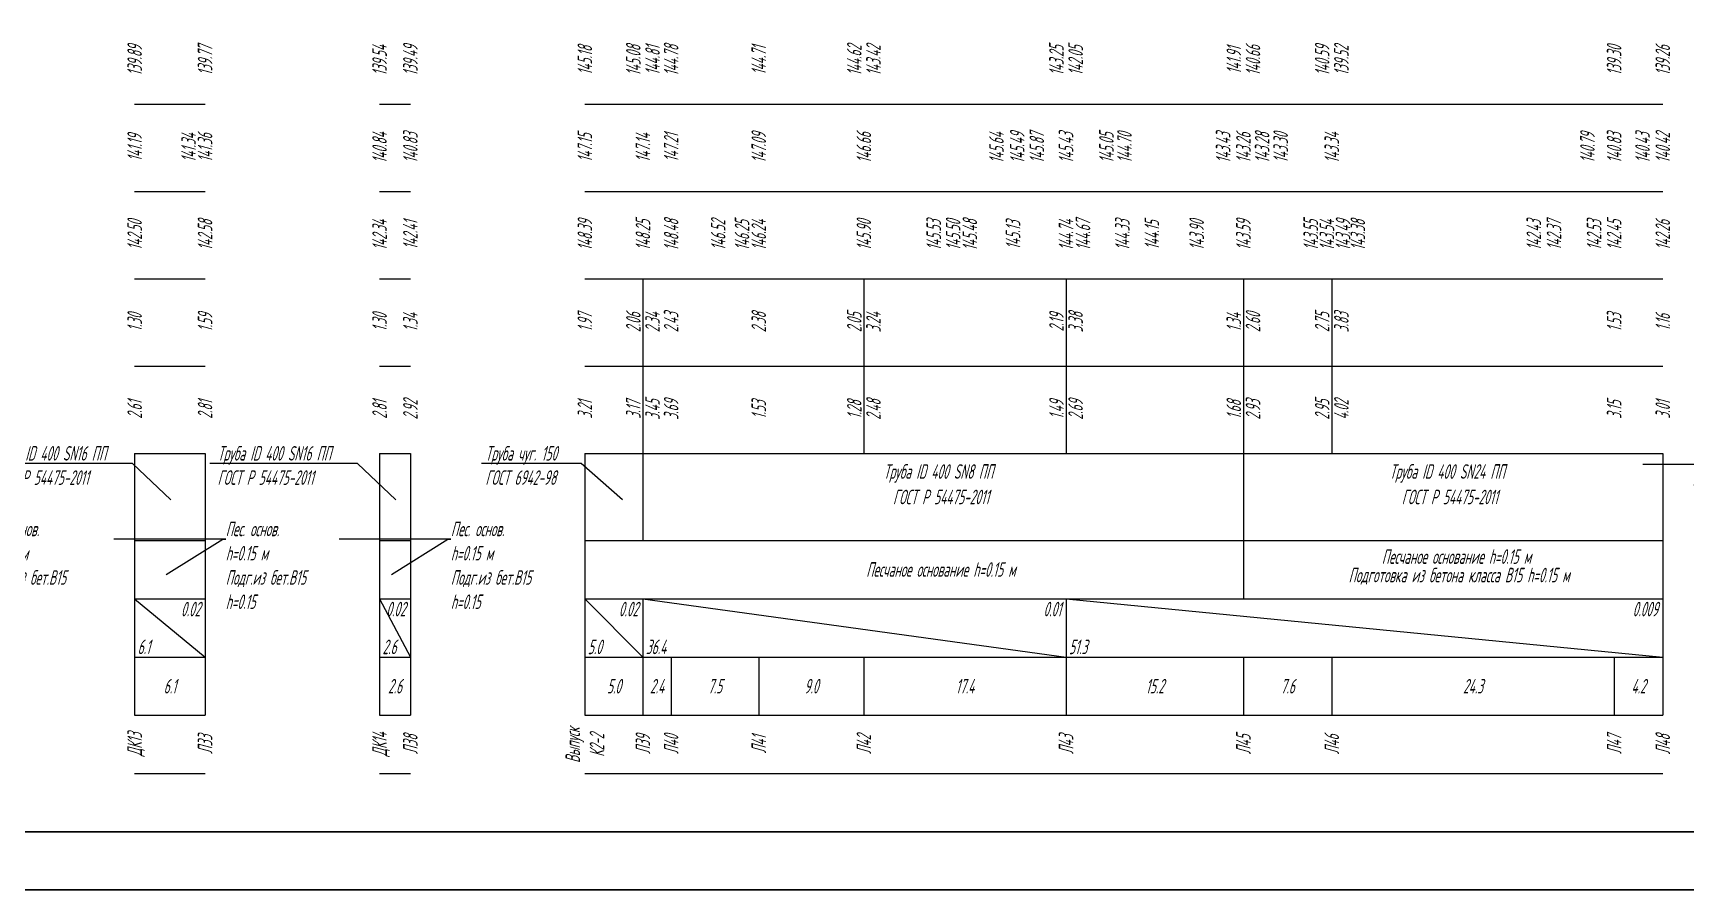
# Model space of a CAD drawing. Header units: metres. Extents: x -30 to 2050, y -671 to -251.
# Drawn here: x 696.4 to 980.5, y -670.5 to -523.4 of the extents above; entities that cross this region are included whole.
import ezdxf
from ezdxf import colors
from ezdxf.entities.mleader import LeaderData, LeaderLine
from ezdxf.enums import TextEntityAlignment as Align
from ezdxf.math import Vec2, Vec3

# ---------------------------------------------------------------- set-up
doc = ezdxf.new("R2010")
doc.units = ezdxf.units.M
doc.header["$LTSCALE"] = 0.2
doc.layers.add('МГТ_ИГ_Вспомогательный', color=220, linetype='Continuous', lineweight=30)
doc.layers.add('Таблица', color=7, linetype='Continuous')
doc.styles.add('SPDS', font='SPDS', dxfattribs={"width": 0.7, "oblique": 15, "height": 2.5})
doc.styles.get("Standard").update_dxf_attribs({"font": 'SPDS.shx', "width": 0.7, "oblique": 15, "height": 3})

# ---------------------------------------------------------------- blocks, each defined once
blk = doc.blocks.new('_None')

msp = doc.modelspace()

# ---------------------------------------------------------------- linework, layer by layer
at = {"layer": 'МГТ_ИГ_Вспомогательный', "color": 0}
for points in [[(-30, -250.55), (2050, -250.55), (2050, -670.55), (-30, -670.55)], [(2045, -660.55), (-10, -660.55), (-10, -255.55), (2045, -255.55)]]:
    msp.add_lwpolyline(points, close=True, dxfattribs=at)
at = {"layer": 'Таблица'}
for p, q in [((713.84, -535.55), (725.94, -535.55)), ((755.94, -535.55), (761.23, -535.55)), ((791.23, -535.55), (976.52, -535.55)), ((713.84, -550.55), (725.94, -550.55)), ((755.94, -550.55), (761.23, -550.55)), ((791.23, -550.55), (976.52, -550.55)), ((713.84, -565.55), (725.94, -565.55)), ((755.94, -565.55), (761.23, -565.55)), ((791.23, -565.55), (976.52, -565.55)), ((801.21, -565.55), (801.21, -580.55)), ((839.19, -565.55), (839.19, -580.55)), ((873.94, -565.55), (873.94, -580.55)), ((904.43, -565.55), (904.43, -580.55)), ((919.62, -565.55), (919.62, -580.55)), ((713.84, -580.55), (725.94, -580.55)), ((755.94, -580.55), (761.23, -580.55)), ((791.23, -580.55), (976.52, -580.55)), ((801.21, -580.55), (801.21, -595.55)), ((839.19, -580.55), (839.19, -595.55)), ((873.94, -580.55), (873.94, -595.55)), ((904.43, -580.55), (904.43, -595.55)), ((919.62, -580.55), (919.62, -595.55)), ((713.84, -595.55), (725.94, -595.55)), ((713.84, -595.55), (713.84, -610.55)), ((725.94, -595.55), (725.94, -610.55)), ((755.94, -595.55), (761.23, -595.55)), ((755.94, -595.55), (755.94, -610.55)), ((761.23, -595.55), (761.23, -610.55)), ((791.23, -595.55), (976.52, -595.55)), ((791.23, -595.55), (791.23, -610.55)), ((801.21, -595.55), (801.21, -610.55)), ((904.43, -595.55), (904.43, -620.55)), ((976.52, -595.55), (976.52, -610.55)), ((713.84, -610.55), (713.84, -620.55)), ((713.84, -610.55), (725.94, -610.55)), ((725.94, -610.55), (725.94, -620.55)), ((755.94, -610.55), (755.94, -620.55)), ((755.94, -610.55), (761.23, -610.55)), ((761.23, -610.55), (761.23, -620.55)), ((791.23, -610.55), (791.23, -620.55)), ((791.23, -610.55), (976.52, -610.55)), ((976.52, -610.55), (976.52, -620.55)), ((713.84, -620.55), (713.84, -630.55)), ((713.84, -620.55), (725.94, -630.55)), ((713.84, -620.55), (725.94, -620.55)), ((725.94, -620.55), (725.94, -630.55)), ((755.94, -620.55), (755.94, -630.55)), ((755.94, -620.55), (761.23, -630.55)), ((755.94, -620.55), (761.23, -620.55)), ((761.23, -620.55), (761.23, -630.55)), ((791.23, -620.55), (791.23, -630.55)), ((791.23, -620.55), (801.21, -630.55)), ((791.23, -620.55), (976.52, -620.55)), ((801.21, -620.55), (801.21, -630.55)), ((801.21, -620.55), (873.94, -630.55)), ((873.94, -620.55), (873.94, -630.55)), ((873.94, -620.55), (976.52, -630.55)), ((976.52, -620.55), (976.52, -630.55)), ((713.84, -630.55), (713.84, -640.55)), ((713.84, -630.55), (725.94, -630.55)), ((725.94, -630.55), (725.94, -640.55)), ((755.94, -630.55), (755.94, -640.55)), ((755.94, -630.55), (761.23, -630.55)), ((761.23, -630.55), (761.23, -640.55)), ((791.23, -630.55), (791.23, -640.55)), ((791.23, -630.55), (976.52, -630.55)), ((801.21, -630.55), (801.21, -640.55)), ((806.06, -630.55), (806.06, -640.55)), ((821.12, -630.55), (821.12, -640.55)), ((839.19, -630.55), (839.19, -640.55)), ((873.94, -630.55), (873.94, -640.55)), ((904.43, -630.55), (904.43, -640.55)), ((919.62, -630.55), (919.62, -640.55)), ((968.16, -630.55), (968.16, -640.55)), ((976.52, -630.55), (976.52, -640.55)), ((713.84, -640.55), (725.94, -640.55)), ((755.94, -640.55), (761.23, -640.55)), ((791.23, -640.55), (976.52, -640.55)), ((713.84, -650.55), (725.94, -650.55)), ((755.94, -650.55), (761.23, -650.55)), ((791.23, -650.55), (976.52, -650.55))]:
    msp.add_line(p, q, dxfattribs=at)

# ---------------------------------------------------------------- texts
at = {"layer": 'Таблица', "oblique": 15, "width": 0.7}
for s, p in [('139.89', (713.84, -528.05)), ('139.77', (725.94, -528.05)), ('139.54', (755.94, -528.05)), ('139.49', (761.23, -528.05)), ('145.18', (791.23, -528.05)), ('144.78', (806.06, -528.05)), ('144.71', (821.12, -528.05)), ('139.30', (968.16, -528.05)), ('139.26', (976.52, -528.05)), ('141.19', (713.84, -543.05)), ('141.34', (723.11, -543.05)), ('141.36', (725.94, -543.05)), ('140.84', (755.94, -543.05)), ('140.83', (761.23, -543.05)), ('147.15', (791.23, -543.05)), ('147.14', (801.21, -543.05)), ('147.14', (801.21, -543.05)), ('147.21', (806.06, -543.05)), ('147.21', (806.06, -543.05)), ('147.09', (821.12, -543.05)), ('147.09', (821.12, -543.05)), ('146.66', (839.19, -543.05)), ('146.66', (839.19, -543.05)), ('145.64', (861.98, -543.05)), ('145.49', (865.55, -543.05)), ('145.87', (868.92, -543.05)), ('145.43', (873.94, -543.05)), ('145.43', (873.94, -543.05)), ('145.05', (880.88, -543.05)), ('144.70', (883.99, -543.05)), ('143.43', (900.95, -543.05)), ('143.26', (904.43, -543.05)), ('143.26', (904.43, -543.05)), ('143.28', (907.65, -543.05)), ('143.30', (910.84, -543.05)), ('143.34', (919.62, -543.05)), ('143.34', (919.62, -543.05)), ('140.79', (963.57, -543.05)), ('140.83', (968.16, -543.05)), ('140.83', (968.16, -543.05)), ('140.43', (973.04, -543.05)), ('140.42', (976.52, -543.05)), ('142.50', (713.84, -558.05)), ('142.58', (725.94, -558.05)), ('142.34', (755.94, -558.05)), ('142.41', (761.23, -558.05)), ('148.39', (791.23, -558.05)), ('148.25', (801.21, -558.05)), ('148.25', (801.21, -558.05)), ('148.48', (806.06, -558.05)), ('148.48', (806.06, -558.05)), ('146.52', (814.15, -558.05)), ('146.25', (818.25, -558.09)), ('146.24', (821.12, -558.05)), ('146.24', (821.12, -558.05)), ('145.90', (839.19, -558.05)), ('145.90', (839.19, -558.05)), ('145.53', (851.2, -558.05)), ('145.50', (854.53, -558.05)), ('145.48', (857.4, -558.05)), ('145.13', (864.83, -558.05)), ('144.74', (873.94, -558.05)), ('144.74', (873.94, -558.05)), ('144.67', (876.86, -558.05)), ('144.33', (883.62, -558.05)), ('144.15', (888.7, -558.05)), ('143.90', (896.4, -558.05)), ('143.59', (904.43, -558.05)), ('143.59', (904.43, -558.05)), ('143.55', (916.01, -558.05)), ('143.54', (918.79, -558.05)), ('143.54', (918.79, -558.05)), ('143.49', (921.55, -558.05)), ('143.38', (924.1, -558.05)), ('142.43', (954.35, -558.05)), ('142.37', (957.82, -558.05)), ('142.53', (964.71, -558.05)), ('142.45', (968.16, -558.05)), ('142.45', (968.16, -558.05)), ('142.26', (976.52, -558.05)), ('1.59', (725.94, -573.05)), ('1.97', (791.23, -573.05)), ('2.43', (806.06, -573.05)), ('2.38', (821.12, -573.05)), ('1.53', (968.16, -573.05)), ('1.30', (713.84, -573.05)), ('1.30', (755.94, -573.05)), ('1.34', (761.23, -573.05)), ('1.16', (976.52, -573.05)), ('2.61', (713.84, -588.05)), ('2.81', (725.94, -588.05)), ('2.81', (755.94, -588.05)), ('2.92', (761.23, -588.05)), ('3.21', (791.23, -588.05)), ('3.69', (806.06, -588.05)), ('1.53', (821.12, -588.05)), ('3.15', (968.16, -588.05)), ('3.01', (976.52, -588.05)), ('ДК13', (713.84, -645.55)), ('Л33', (725.94, -645.55)), ('ДК14', (755.94, -645.55)), ('Л38', (761.23, -645.55)), ('Л39', (801.21, -645.55)), ('Л40', (806.06, -645.55)), ('Л41', (821.12, -645.55)), ('Л42', (839.19, -645.55)), ('Л43', (873.94, -645.55)), ('Л45', (904.43, -645.55)), ('Л46', (919.62, -645.55)), ('Л47', (968.16, -645.55)), ('Л48', (976.52, -645.55))]:
    msp.add_text(s, height=2.5, rotation=90, dxfattribs=at).set_placement(p, align=Align.MIDDLE_CENTER)
for s, p in [('145.08', (800.81, -528.05)), ('144.62', (838.79, -528.05)), ('143.25', (873.54, -528.05)), ('141.91', (904.03, -528.05)), ('140.59', (919.22, -528.05)), ('2.06', (800.81, -573.05)), ('2.05', (838.79, -573.05)), ('2.19', (873.54, -573.05)), ('2.75', (919.22, -573.05)), ('1.34', (904.03, -573.05)), ('3.17', (800.81, -588.05)), ('1.28', (838.79, -588.05)), ('1.49', (873.54, -588.05)), ('1.68', (904.03, -588.05)), ('2.95', (919.22, -588.05))]:
    msp.add_text(s, height=2.5, rotation=90, dxfattribs=at).set_placement(p, align=Align.CENTER)
for s, p in [('144.81', (801.61, -528.05)), ('143.42', (839.59, -528.05)), ('142.05', (874.34, -528.05)), ('140.66', (904.83, -528.05)), ('139.52', (920.02, -528.05)), ('3.38', (874.34, -573.05)), ('2.60', (904.83, -573.05)), ('3.83', (920.02, -573.05)), ('2.34', (801.61, -573.05)), ('3.24', (839.59, -573.05)), ('3.45', (801.61, -588.05)), ('2.48', (839.59, -588.05)), ('2.69', (874.34, -588.05)), ('2.93', (904.83, -588.05)), ('4.02', (920.02, -588.05))]:
    msp.add_text(s, height=2.5, rotation=90, dxfattribs=at).set_placement(p, align=Align.TOP_CENTER)
for s, p in [('Труба ID 400 SN8 ПП ', (852.45, -599.92)), ('Труба ID 400 SN24 ПП ', (939.91, -599.92))]:
    msp.add_text(s, height=2.5, dxfattribs=at).set_placement(p, align=Align.CENTER)
for s, p in [('ГОСТ Р 54475-2011', (852.45, -603.05)), ('ГОСТ Р 54475-2011', (939.91, -603.05)), ('Песчаное основание h=0.15 м  ', (941.94, -613.29)), ('Песчаное основание h=0.15 м', (852.42, -615.51)), ('Подготовка из бетона класса B15 h=0.15 м ', (941.94, -616.46)), ('6.1', (719.89, -635.55)), ('2.6', (758.58, -635.55)), ('5.0', (796.22, -635.55)), ('2.4', (803.63, -635.55)), ('7.5', (813.59, -635.55)), ('9.0', (830.15, -635.55)), ('17.4', (856.57, -635.55)), ('15.2', (889.19, -635.55)), ('7.6', (912.03, -635.55)), ('24.3', (943.89, -635.55)), ('4.2', (972.34, -635.55))]:
    msp.add_text(s, height=2.5, dxfattribs=at).set_placement(p, align=Align.MIDDLE_CENTER)
for s, p in [('0.02', (725.11, -621.05)), ('0.02', (760.39, -621.05)), ('0.02', (800.37, -621.05)), ('0.01', (873.11, -621.05)), ('0.009', (975.69, -621.05))]:
    msp.add_text(s, height=2.5, dxfattribs=at).set_placement(p, align=Align.TOP_RIGHT)
for s, p in [('6.1', (714.34, -630.05)), ('2.6', (756.44, -630.05)), ('5.0', (791.73, -630.05)), ('36.4', (801.71, -630.05)), ('51.3', (874.44, -630.05))]:
    msp.add_text(s, height=2.5, dxfattribs=at).set_placement(p)
at = {"layer": 'Таблица', "insert": (787.89, -647.04), "char_height": 2.5, "attachment_point": 1, "rotation": 90}
msp.add_mtext_dynamic_manual_height_columns('\\pxqc;{\\Q15;\\W0.7;Выпуск К2-2}', width=2.6988, gutter_width=15, heights=[0], dxfattribs=at)

# ---------------------------------------------------------------- leaders
at = {"layer": 'Таблица'}
ml = msp.add_multileader_mtext('Standard', dxfattribs=at)
ml.set_content('Труба ID 400 SN16 ПП\\PГОСТ Р 54475-2011 ', color=256, style='SPDS')
ml.set_leader_properties()
ml.set_arrow_properties(name='NONE')
ml.build(insert=Vec2(0, 0))
ml.multileader.update_dxf_attribs({"text_left_attachment_type": 6, "text_right_attachment_type": 6, "dogleg_length": 0.5, "arrow_head_size": 1})
ctx = ml.context
ctx.base_point, ctx.char_height, ctx.arrow_head_size, ctx.landing_gap_size, ctx.plane_origin = Vec3(689.43, -597.3), 2.5, 1, 0, Vec3(-1177.05, 139.54)
ctx.left_attachment, ctx.right_attachment = 6, 6
notes = []
notes.append((ctx, [(0, (1, 1, 0), (713.49, -597.3), (-1, 0), 0.5, [(0, [(720.08, -603.51)], 0, [])])]))
ctx.mtext.insert, ctx.mtext.width, ctx.mtext.defined_height, ctx.mtext.line_spacing_style, ctx.mtext.flow_direction = Vec3(689.43, -594.3), 30.7466, 8.51, 2, 5
ml = msp.add_multileader_mtext('Standard', dxfattribs=at)
ml.set_content('Труба ID 400 SN16 ПП\\PГОСТ Р 54475-2011 ', color=256, style='SPDS')
ml.set_leader_properties()
ml.set_arrow_properties(name='NONE')
ml.build(insert=Vec2(0, 0))
ml.multileader.update_dxf_attribs({"text_left_attachment_type": 6, "text_right_attachment_type": 6, "dogleg_length": 0.5, "arrow_head_size": 1})
ctx = ml.context
ctx.base_point, ctx.char_height, ctx.arrow_head_size, ctx.landing_gap_size, ctx.plane_origin = Vec3(728.09, -597.3), 2.5, 1, 0, Vec3(-1138.4, 139.54)
ctx.left_attachment, ctx.right_attachment = 6, 6
notes.append((ctx, [(0, (1, 1, 0), (752.14, -597.3), (-1, 0), 0.5, [(0, [(758.74, -603.51)], 0, [])])]))
ctx.mtext.insert, ctx.mtext.width, ctx.mtext.defined_height, ctx.mtext.line_spacing_style, ctx.mtext.flow_direction = Vec3(728.09, -594.3), 30.7466, 8.51, 2, 5
ml = msp.add_multileader_mtext('Standard', dxfattribs=at)
ml.set_content('Труба чуг. 150\\PГОСТ 6942-98  ', color=256, style='SPDS')
ml.set_leader_properties()
ml.set_arrow_properties(name='NONE')
ml.build(insert=Vec2(0, 0))
ml.multileader.update_dxf_attribs({"text_left_attachment_type": 6, "text_right_attachment_type": 6, "dogleg_length": 0.5, "arrow_head_size": 1})
ctx = ml.context
ctx.base_point, ctx.char_height, ctx.arrow_head_size, ctx.landing_gap_size, ctx.plane_origin = Vec3(774.13, -597.3), 2.5, 1, 0, Vec3(-1099.46, 139.54)
ctx.left_attachment, ctx.right_attachment = 6, 6
notes.append((ctx, [(0, (1, 1, 0), (790.57, -597.3), (-1, 0), 0.5, [(0, [(797.67, -603.51)], 0, [])])]))
ctx.mtext.insert, ctx.mtext.width, ctx.mtext.defined_height, ctx.mtext.line_spacing_style, ctx.mtext.flow_direction = Vec3(774.13, -594.3), 30.7466, 8.51, 2, 5
ml = msp.add_multileader_mtext('Standard', dxfattribs=at)
ml.set_content('Труба ПЭ 100 SDR 17 63х3.8 \\PГОСТ 18599-2001', color=256, style='SPDS')
ml.set_leader_properties()
ml.set_arrow_properties(name='NONE')
ml.build(insert=Vec2(0, 0))
ml.multileader.update_dxf_attribs({"text_left_attachment_type": 6, "text_right_attachment_type": 6, "dogleg_length": 0.5, "arrow_head_size": 1})
ctx = ml.context
ctx.base_point, ctx.char_height, ctx.arrow_head_size, ctx.landing_gap_size, ctx.plane_origin = Vec3(981.63, -597.46), 2.5, 1, 0, Vec3(-885.36, 139.38)
ctx.left_attachment, ctx.right_attachment = 6, 6
notes.append((ctx, [(0, (1, 1, 0), (1004.67, -597.46), (-1, 0), 0.5, [(0, [(1011.78, -603.67)], 0, [])])]))
ctx.mtext.insert, ctx.mtext.width, ctx.mtext.defined_height, ctx.mtext.line_spacing_style, ctx.mtext.flow_direction = Vec3(981.63, -594.46), 30.7466, 8.51, 2, 5
ml = msp.add_multileader_mtext('Standard', dxfattribs=at)
ml.set_content('Пес. основ. \\Ph=0.15 м \\PПодг.из бет.B15 \\Ph=0.15 ', color=256, style='SPDS')
ml.set_leader_properties()
ml.set_arrow_properties(name='NONE')
ml.build(insert=Vec2(0, 0))
ml.multileader.update_dxf_attribs({"text_left_attachment_type": 6, "text_right_attachment_type": 6, "dogleg_length": 0.5, "arrow_head_size": 1})
ctx = ml.context
ctx.base_point, ctx.char_height, ctx.arrow_head_size, ctx.landing_gap_size, ctx.plane_origin = Vec3(688.24, -610.29), 2.5, 1, 0, Vec3(-1222.82, 131.1)
ctx.left_attachment, ctx.right_attachment = 6, 6
notes.append((ctx, [(1, (1, 1, 0), (687.74, -610.29), (1, 0), 0.5, [(0, [(678.04, -616.39)], 0, [])])]))
ctx.mtext.insert, ctx.mtext.width, ctx.mtext.defined_height, ctx.mtext.line_spacing_style, ctx.mtext.flow_direction = Vec3(688.24, -607.29), 28.2443, 9.03, 2, 5
ml = msp.add_multileader_mtext('Standard', dxfattribs=at)
ml.set_content('Пес. основ. \\Ph=0.15 м \\PПодг.из бет.B15 \\Ph=0.15 ', color=256, style='SPDS')
ml.set_leader_properties()
ml.set_arrow_properties(name='NONE')
ml.build(insert=Vec2(0, 0))
ml.multileader.update_dxf_attribs({"text_left_attachment_type": 6, "text_right_attachment_type": 6, "dogleg_length": 0.5, "arrow_head_size": 1})
ctx = ml.context
ctx.base_point, ctx.char_height, ctx.arrow_head_size, ctx.landing_gap_size, ctx.plane_origin = Vec3(729.49, -610.29), 2.5, 1, 0, Vec3(-1181.57, 131.1)
ctx.left_attachment, ctx.right_attachment = 6, 6
notes.append((ctx, [(1, (1, 1, 0), (728.99, -610.29), (1, 0), 0.5, [(0, [(719.28, -616.39)], 0, [])])]))
ctx.mtext.insert, ctx.mtext.width, ctx.mtext.defined_height, ctx.mtext.line_spacing_style, ctx.mtext.flow_direction = Vec3(729.49, -607.29), 28.2443, 9.03, 2, 5
ml = msp.add_multileader_mtext('Standard', dxfattribs=at)
ml.set_content('Пес. основ. \\Ph=0.15 м \\PПодг.из бет.B15 \\Ph=0.15 ', color=256, style='SPDS')
ml.set_leader_properties()
ml.set_arrow_properties(name='NONE')
ml.build(insert=Vec2(0, 0))
ml.multileader.update_dxf_attribs({"text_left_attachment_type": 6, "text_right_attachment_type": 6, "dogleg_length": 0.5, "arrow_head_size": 1})
ctx = ml.context
ctx.base_point, ctx.char_height, ctx.arrow_head_size, ctx.landing_gap_size, ctx.plane_origin = Vec3(768.19, -610.29), 2.5, 1, 0, Vec3(-1142.87, 131.1)
ctx.left_attachment, ctx.right_attachment = 6, 6
notes.append((ctx, [(1, (1, 1, 0), (767.69, -610.29), (1, 0), 0.5, [(0, [(757.99, -616.39)], 0, [])])]))
ctx.mtext.insert, ctx.mtext.width, ctx.mtext.defined_height, ctx.mtext.line_spacing_style, ctx.mtext.flow_direction = Vec3(768.19, -607.29), 28.2443, 9.03, 2, 5
for ctx, leaders in notes:
    for number, flags, end, landing, length, lines in leaders:
        leader = LeaderData()
        leader.index, (leader.has_last_leader_line, leader.has_dogleg_vector, leader.attachment_direction) = number, flags
        leader.last_leader_point, leader.dogleg_vector, leader.dogleg_length = Vec3(end), Vec3(landing), length
        for number, points, colour, breaks in lines:
            line = LeaderLine()
            line.index, line.vertices, line.color, line.breaks = number, Vec3.list(points), colors.encode_raw_color(colour), breaks
            leader.lines.append(line)
        ctx.leaders.append(leader)

doc.saveas('drawing.dxf')
